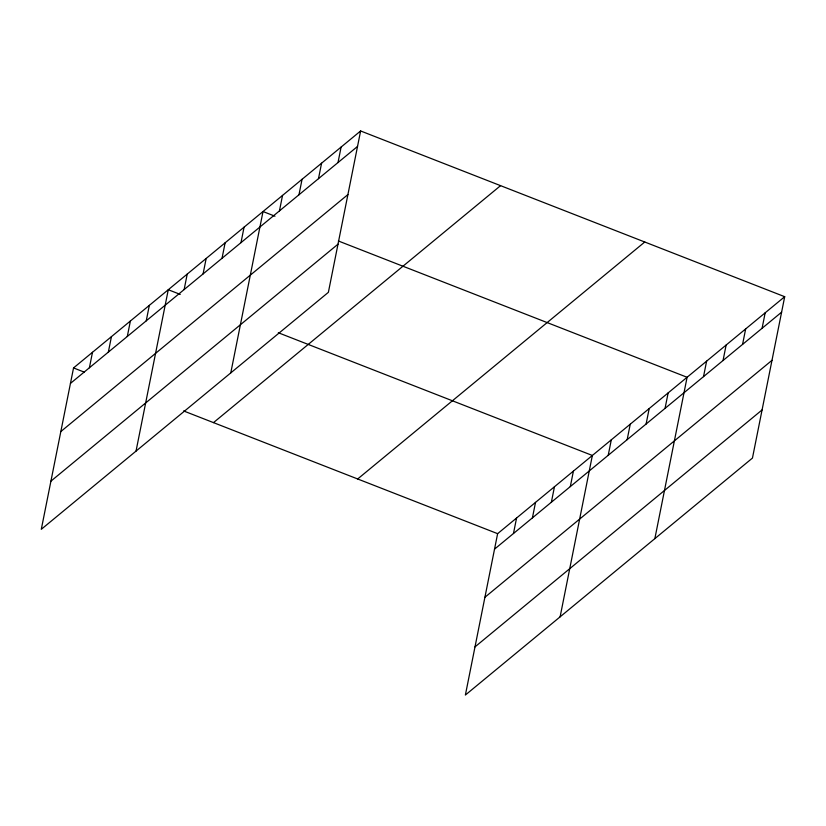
<?xml version="1.0" encoding="UTF-8"?>
<svg xmlns="http://www.w3.org/2000/svg" width="826" height="826" viewBox="0 0 826 826"><rect width="100%" height="100%" fill="white"/><g stroke="black" fill="none" stroke-linecap="round" stroke-linejoin="round"><path stroke-width="1.24" d="M360.621 130.962L73.545 367.931L41.3 529.301L328.376 292.332L360.621 130.962L784.7 296.699L752.455 458.069L465.379 695.038L497.624 533.668L784.7 296.699M89.394 367.776L92.491 352.289M108.34 352.134L111.438 336.657M127.297 336.492L130.384 321.015M146.243 320.849L149.33 305.372M136.032 451.099L168.277 289.73L180.244 294.407M184.136 289.575L187.223 274.098M203.082 273.933L206.17 258.455M222.029 258.29L225.126 242.813M240.975 242.658L244.073 227.171M230.774 372.898L263.019 211.539L274.975 216.206M279.446 210.898L282.533 195.421M298.971 194.781L302.058 179.304M318.485 178.674L321.582 163.197M338.01 162.557L341.107 147.08M513.473 533.513L516.57 518.026M532.419 517.871L535.516 502.394M551.365 502.229L554.463 486.751M570.312 486.586L573.409 471.109M560.111 616.836L592.356 455.467L278.321 332.744M608.215 455.312L611.302 439.835M627.161 439.669L630.248 424.192M646.108 424.027L649.195 408.55M665.054 408.395L668.141 392.908M654.853 538.635L687.098 377.275L338.371 240.986M703.525 376.635L706.612 361.158M723.039 360.518L726.137 345.041M742.564 344.411L745.661 328.934M762.088 328.294L765.175 312.817M70.447 383.409L357.534 146.439M60.835 431.554L347.911 194.585M50.923 481.155L337.999 244.186M213.49 422.623L500.566 185.654M357.679 478.977L644.755 242.008M494.526 549.145L781.602 312.176M484.903 597.291L771.99 360.322M474.991 646.892L762.078 409.923M73.545 367.931L84.304 372.144M183.589 410.935L497.624 533.668"/></g></svg>
